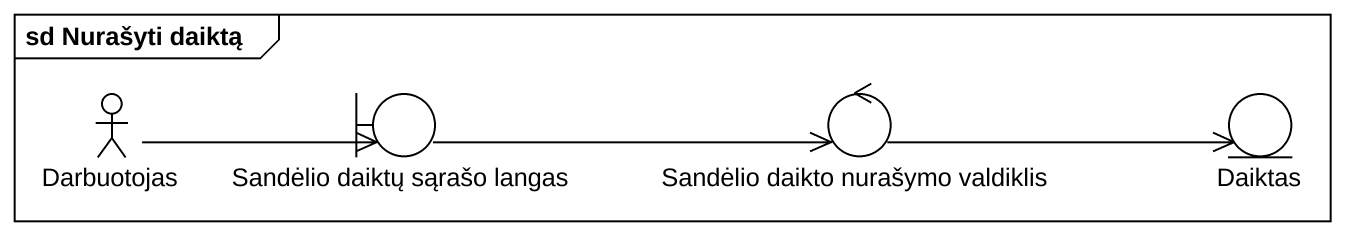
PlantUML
@startuml
mainframe sd Nurašyti daiktą
actor Darbuotojas
boundary "Sandėlio daiktų sąrašo langas" as Sandėlio_daiktų_sąrašo
control "Sandėlio daikto nurašymo valdiklis" as Sandėlio_daikto_nurašymo
entity Daiktas
Darbuotojas -right-> Sandėlio_daiktų_sąrašo
Sandėlio_daiktų_sąrašo -right-> Sandėlio_daikto_nurašymo
Sandėlio_daikto_nurašymo -right-> Daiktas
@enduml
